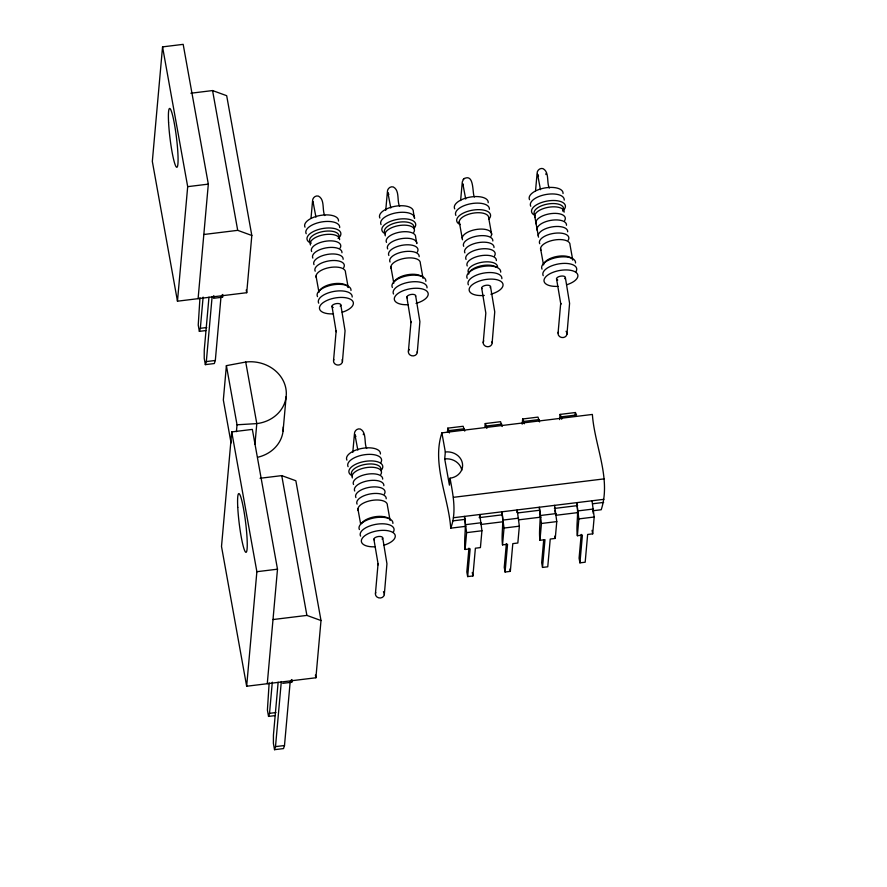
<?xml version="1.0" encoding="UTF-8"?>
<svg xmlns="http://www.w3.org/2000/svg" width="887" height="887" viewBox="0 0 887 887"><rect width="100%" height="100%" fill="white"/><g stroke="black" fill="none" stroke-linecap="round" stroke-linejoin="round"><path stroke-width="1.33" d="M465.775 526.324L450.729 528.164C456.872 512.254 452.947 494.392 450.042 478.193A14.935 13.205 5.1 0 0 462.415 463.291A14.935 13.205 5.1 0 0 445.329 451.993L441.892 432.867L592.372 414.44C594.567 445.629 611.476 478.559 601.22 509.737L593.004 510.746M198.1 298.664L208.323 184.13L183.177 44.35L162.554 46.878L152.331 161.401L177.467 301.192L246.719 292.71L251.819 235.476L226.684 95.696L212.57 90.563L190.882 93.224M177.467 301.192L187.689 186.658L162.554 46.878M199.963 297.777L198.233 325.074L199.364 331.361L205.784 330.574M199.364 331.361L200.34 328.301L203.123 297.101M208.977 297.145L204.254 350.043L204.221 358.348L205.352 364.635L214.332 363.537L215.319 360.477L221.007 296.724M205.352 364.635L206.327 361.574L212.137 296.469M213.811 295.559L213.567 298.298L222.548 297.2L222.792 294.462M254.957 444.21L256.798 423.609A35.092 31.045 5.1 0 0 285.88 388.584A35.092 31.045 5.1 0 0 245.721 362.04L226.396 365.644L223.336 399.982L231.063 443.001M267.275 683.711L277.498 569.188L252.351 429.397L231.729 431.925L221.506 546.459L246.653 686.239L315.894 677.768L321.005 620.534L295.859 480.754L281.744 475.62L260.057 478.27M236.419 431.659L237.029 424.784L226.396 365.644M246.653 686.239L256.875 571.705L231.729 431.925M283.075 431.038L286.135 396.7M269.149 682.835L267.408 710.121L268.539 716.408L274.959 715.621M311.015 218.18L312.557 200.961C312.412 197.934 315.439 195.207 318.433 196.105C325.119 199.586 321.914 209.953 324.764 215.541M268.539 716.408L269.526 713.348L272.309 682.158M278.152 682.203L273.429 735.09L273.396 743.395L274.526 749.681L283.518 748.584L284.494 745.523L290.182 681.781M274.526 749.681L275.502 746.621L281.312 681.526M282.742 683.345L291.723 682.247L291.967 679.52M333.545 360.51L336.162 330.884L336.173 331.749L331.993 306.248M342.426 361.708L345.054 330.84L340.841 305.061M352.793 452.437L354.445 433.887C354.301 430.86 357.328 428.144 360.333 429.031C367.007 432.523 363.803 442.879 366.653 448.467M385.745 210.341L387.397 191.792C387.253 188.776 390.28 186.048 393.285 186.946C399.959 190.428 396.755 200.795 399.605 206.372M375.445 593.436L378.062 563.81L373.882 539.174M384.315 594.634L386.943 563.766L382.729 537.988M408.397 351.352L411.014 321.726L411.014 322.591L406.834 297.09M417.267 352.538L419.895 321.682L415.681 295.892M460.619 200.573L462.282 182.001L463.48 179.252M450.042 478.193L449.421 485.134L444.709 458.934L445.329 451.993M447.458 432.036L447.813 428.144L463.136 426.27L464.744 431.093M483.204 342.792L485.821 313.067L481.696 288.142M465.098 549.463L466.606 532.643L464.433 516.4C466.684 527.322 463.646 538.531 465.098 549.463L470.143 548.853L467.66 576.594L472.904 575.962L475.388 548.21L480.421 547.589L481.929 530.759L479.745 514.515L479.534 516.988M468.946 548.155L466.828 571.938L467.66 576.594M492.152 342.77L494.746 311.858L490.511 286.512M484.89 427.456L485.233 423.565L500.556 421.691L502.164 426.503M502.519 544.884L504.027 528.053L501.854 511.81C504.104 522.742 501.066 533.952 502.519 544.884L507.564 544.274L505.08 572.015L510.335 571.372L512.808 543.631L517.842 543.01L519.35 526.179L517.176 509.936L516.955 512.409M535.548 190.694L537.09 173.464C536.945 170.448 539.972 167.721 542.966 168.619C549.652 172.1 546.447 182.467 549.297 188.055M506.366 543.565L504.248 567.358L505.08 572.015M522.188 424.163L522.654 418.986L537.977 417.112L539.584 421.924M558.078 333.024L560.695 303.398L556.526 278.762M539.95 540.305L541.447 523.474L539.274 507.231C541.525 518.163 538.487 529.373 539.95 540.305L544.984 539.684L542.511 567.436L547.756 566.793L550.228 539.052L555.262 538.431L556.77 521.6L554.597 505.357M543.676 540.305L541.669 562.768L542.511 567.436M566.959 334.211L569.587 303.354L565.374 277.576M559.619 419.584L560.074 414.406L575.397 412.533L576.583 414.994L561.271 416.868L560.074 414.406M575.164 415.116L575.397 412.533M577.37 535.726L578.867 518.895L576.694 502.652C578.956 513.584 575.907 524.782 577.37 535.726L582.404 535.105L579.932 562.857L585.176 562.214L587.649 534.462L592.693 533.852L594.19 517.021L592.017 500.778M581.218 534.406L579.089 558.189L579.932 562.857M363.393 433.898L363.315 434.674M545.904 174.551L546.037 173.486M441.892 432.867C431.625 464.045 448.534 496.975 450.729 528.164M464.112 178.653C474.589 173.209 472.15 193.643 474.379 196.992M463.28 179.44L464.333 178.442M187.689 186.658L208.323 184.13M203.822 234.501L237.705 230.343L251.819 235.476M200.34 328.301L206.76 327.514M206.327 361.574L215.319 360.477M447.813 428.144L448.999 430.616L464.322 428.743M485.233 423.565L486.42 426.037L501.743 424.152M522.654 418.986L523.84 421.447L539.163 419.573M453.479 497.319L603.969 478.902M453.423 517.742L603.903 499.326M453.146 520.835L465.453 519.327M479.135 517.653L502.397 514.804M517.443 512.963L539.329 510.291M554.386 508.439L577.637 505.601M592.682 503.761L603.626 502.419M465.908 524.627L481.231 522.742M503.328 520.037L518.651 518.163M540.748 515.458L556.071 513.584M578.169 510.879L593.492 509.005M480.832 524.472L502.718 521.8M519.128 519.793L541.026 517.11M556.071 515.269L577.958 512.586M466.606 532.643L481.929 530.759M504.027 528.053L519.35 526.179M541.447 523.474L556.77 521.6M578.867 518.895L594.19 517.021M256.875 571.705L277.498 569.188M272.996 619.547L306.891 615.401L321.005 620.534M269.526 713.348L275.946 712.56M275.502 746.621L284.494 745.523M237.029 424.784L256.798 423.609L245.721 362.04M538.553 176.114L537.555 174.24L540.482 189.674M463.269 184.74L462.848 183.853L465.708 199.054M388.861 194.43L387.874 192.568L390.79 208.001M355.909 436.526L354.922 434.652L357.838 450.086M313.421 202.768L313.022 201.726L315.949 217.16M572.747 260.035L570.031 244.923A14.935 6.774 -10.2 0 0 553.987 240.078A14.935 6.774 -10.2 0 0 540.904 250.267M592.061 530.348L592.693 533.852M534.673 215.774L538.198 235.432M540.56 248.526L543.509 264.903A14.935 6.774 -10.2 0 1 556.925 256.454A14.935 6.774 -10.2 0 1 572.625 259.558M561.271 416.868L561.693 419.218M554.818 510.302L555.262 512.775M554.852 536.103L555.262 538.431M491.653 234.434L488.704 218.058A14.935 6.774 -10.2 0 0 472.66 213.224A14.935 6.774 -10.2 0 0 459.577 223.402M523.84 421.447L524.261 423.798M459.233 221.661L462.182 238.038M486.42 426.037L486.841 428.388M509.914 569.044L510.335 571.372M423.055 278.363L420.338 263.251A14.935 6.774 -10.2 0 0 404.295 258.405A14.935 6.774 -10.2 0 0 391.211 268.584M448.999 430.616L449.421 432.967M472.283 572.459L472.904 575.962M390.868 266.854L393.817 283.23M348.214 287.521L345.498 272.409A14.935 6.774 -10.2 0 0 329.454 267.575A14.935 6.774 -10.2 0 0 316.371 277.753M390.103 520.447L387.386 505.335A14.935 6.774 -10.2 0 0 371.343 500.501A14.935 6.774 -10.2 0 0 358.259 510.679M316.027 276.012L318.976 292.388M357.916 508.938L360.643 524.062M212.57 90.563L237.705 230.343M281.744 475.62L306.891 615.401M246.231 289.994L246.719 292.71M315.406 675.051L315.894 677.768M222.127 294.839L222.548 297.2M291.302 679.885L291.723 682.247M592.904 509.426L593.259 513.44M283.252 426.98A35.092 31.045 5.1 0 1 258.206 457.138M388.861 255.489A14.935 6.774 -10.2 0 1 403.862 245.012A14.935 6.774 -10.2 0 1 417.322 252.008M390.036 262.042A14.935 6.774 -10.2 0 1 403.119 251.853A14.935 6.774 -10.2 0 1 419.163 256.698M387.674 248.937A14.935 6.774 -10.2 0 1 400.758 238.758A14.935 6.774 -10.2 0 1 416.801 243.592L415.626 237.04A14.935 6.774 -10.2 0 0 399.582 232.206A14.935 6.774 -10.2 0 0 386.499 242.384M385.324 235.831A14.935 6.774 -10.2 0 1 400.336 225.365A14.935 6.774 -10.2 0 1 413.785 232.35M384.736 232.56A14.935 6.774 -10.2 0 1 397.82 222.382A14.935 6.774 -10.2 0 1 413.863 227.216M385.335 233.78A17.175 7.783 -10.2 0 1 386.588 223.302A17.175 7.783 -10.2 0 1 408.674 219.255A17.175 7.783 -10.2 0 1 413.83 228.547M381.044 224.577A17.175 7.783 -10.2 0 1 396.09 212.869A17.175 7.783 -10.2 0 1 414.539 218.435L413.353 211.882A17.175 7.783 -10.2 0 0 394.915 206.316A17.175 7.783 -10.2 0 0 379.869 218.025M408.342 304.673A17.175 7.783 -10.2 0 1 396.744 294.473A17.175 7.783 -10.2 0 1 424.696 289.772A17.175 7.783 -10.2 0 1 416.025 303.376M392.353 287.455A17.175 7.783 -10.2 0 1 407.399 275.746A17.175 7.783 -10.2 0 1 425.849 281.312M393.529 294.007A17.175 7.783 -10.2 0 1 408.574 282.299A17.175 7.783 -10.2 0 1 427.024 287.865M394.482 281.367A14.935 6.774 -10.2 0 1 407.244 274.782A14.935 6.774 -10.2 0 1 421.613 276.4M417.267 351.507A4.479 3.958 5.1 0 1 411.679 355.754A4.479 3.958 5.1 0 1 409.273 349.467M407.388 298.043A4.479 2.029 -10.2 0 1 410.748 294.517A4.479 2.029 -10.2 0 1 415.515 296.446M355.909 497.574A14.935 6.774 -10.2 0 1 370.921 487.107A14.935 6.774 -10.2 0 1 384.37 494.092M357.084 504.126A14.935 6.774 -10.2 0 1 370.167 493.948A14.935 6.774 -10.2 0 1 386.211 498.782M354.722 491.021A14.935 6.774 -10.2 0 1 367.806 480.843A14.935 6.774 -10.2 0 1 383.849 485.688M353.547 484.479A14.935 6.774 -10.2 0 1 366.63 474.301A14.935 6.774 -10.2 0 1 382.674 479.135M352.372 477.927A14.935 6.774 -10.2 0 1 367.384 467.449A14.935 6.774 -10.2 0 1 380.833 474.445M351.784 474.656A14.935 6.774 -10.2 0 1 364.867 464.466A14.935 6.774 -10.2 0 1 380.911 469.312M352.383 475.864A17.175 7.783 -10.2 0 1 353.636 465.398A17.175 7.783 -10.2 0 1 375.722 461.34A17.175 7.783 -10.2 0 1 380.878 470.642M348.092 466.662A17.175 7.783 -10.2 0 1 365.355 454.621A17.175 7.783 -10.2 0 1 380.822 462.659M346.917 460.12A17.175 7.783 -10.2 0 1 361.963 448.412A17.175 7.783 -10.2 0 1 380.412 453.978M375.389 546.758A17.175 7.783 -10.2 0 1 363.603 536.735A17.175 7.783 -10.2 0 1 391.278 531.657A17.175 7.783 -10.2 0 1 384.138 545.161M359.401 529.55A17.175 7.783 -10.2 0 1 374.447 517.842A17.175 7.783 -10.2 0 1 392.897 523.408M360.577 536.103A17.175 7.783 -10.2 0 1 377.84 524.051A17.175 7.783 -10.2 0 1 393.307 532.089M361.53 523.463A14.935 6.774 -10.2 0 1 374.292 516.877A14.935 6.774 -10.2 0 1 388.672 518.485M383.428 591.684A4.479 3.958 5.1 0 1 380.479 597.982A4.479 3.958 5.1 0 1 375.744 592.438M374.447 540.128A4.479 2.029 -10.2 0 1 378.383 536.513A4.479 2.029 -10.2 0 1 382.097 539.096M314.009 264.648A14.935 6.774 -10.2 0 1 327.092 254.469A14.935 6.774 -10.2 0 1 343.136 259.303M315.195 271.2A14.935 6.774 -10.2 0 1 330.197 260.723A14.935 6.774 -10.2 0 1 343.657 267.719M312.834 258.095A14.935 6.774 -10.2 0 1 325.917 247.916A14.935 6.774 -10.2 0 1 341.961 252.762M311.659 251.553A14.935 6.774 -10.2 0 1 326.671 241.076A14.935 6.774 -10.2 0 1 340.12 248.061M310.483 245A14.935 6.774 -10.2 0 1 323.555 234.822A14.935 6.774 -10.2 0 1 339.599 239.656M311.215 243.215A14.935 6.774 -10.2 0 1 322.968 231.54A14.935 6.774 -10.2 0 1 338.346 238.237M310.494 242.938A17.175 7.783 -10.2 0 1 312.091 232.25A17.175 7.783 -10.2 0 1 334.61 228.58A17.175 7.783 -10.2 0 1 338.246 238.415M306.203 233.736A17.175 7.783 -10.2 0 1 321.238 222.027A17.175 7.783 -10.2 0 1 339.688 227.593M305.017 227.183A17.175 7.783 -10.2 0 1 320.063 215.486A17.175 7.783 -10.2 0 1 338.512 221.04M333.501 313.832A17.175 7.783 -10.2 0 1 321.715 303.809A17.175 7.783 -10.2 0 1 349.389 298.731A17.175 7.783 -10.2 0 1 342.238 312.235M317.513 296.624A17.175 7.783 -10.2 0 1 332.558 284.915A17.175 7.783 -10.2 0 1 350.997 290.481M318.688 303.166A17.175 7.783 -10.2 0 1 333.734 291.468A17.175 7.783 -10.2 0 1 352.183 297.034M319.63 290.537A14.935 6.774 -10.2 0 1 334.321 283.652A14.935 6.774 -10.2 0 1 348.092 287.055M342.116 359.656A4.479 3.958 5.1 0 1 337.991 365.067A4.479 3.958 5.1 0 1 333.845 359.512M333.235 307.534A4.479 2.029 -10.2 0 1 333.068 304.784A4.479 2.029 -10.2 0 1 339.011 303.62A4.479 2.029 -10.2 0 1 340.209 306.17M538.542 237.162A14.935 6.774 -10.2 0 1 551.625 226.983A14.935 6.774 -10.2 0 1 567.669 231.817M539.728 243.714A14.935 6.774 -10.2 0 1 554.73 233.237A14.935 6.774 -10.2 0 1 568.19 240.233M537.367 230.609A14.935 6.774 -10.2 0 1 550.45 220.431A14.935 6.774 -10.2 0 1 566.494 225.276M536.192 224.056A14.935 6.774 -10.2 0 1 551.204 213.59A14.935 6.774 -10.2 0 1 564.653 220.575M535.016 217.515A14.935 6.774 -10.2 0 1 548.088 207.336A14.935 6.774 -10.2 0 1 564.132 212.17M534.417 214.233A14.935 6.774 -10.2 0 1 549.43 203.766A14.935 6.774 -10.2 0 1 562.879 210.751M535.027 215.452A17.175 7.783 -10.2 0 1 536.624 204.764A17.175 7.783 -10.2 0 1 559.143 201.094A17.175 7.783 -10.2 0 1 562.779 210.929M530.736 206.25A17.175 7.783 -10.2 0 1 545.771 194.541A17.175 7.783 -10.2 0 1 564.221 200.107M529.55 199.697A17.175 7.783 -10.2 0 1 544.596 188A17.175 7.783 -10.2 0 1 563.045 193.554M558.034 286.346A17.175 7.783 -10.2 0 1 546.248 276.323A17.175 7.783 -10.2 0 1 573.922 271.245A17.175 7.783 -10.2 0 1 566.771 284.738M542.046 269.138A17.175 7.783 -10.2 0 1 557.091 257.43A17.175 7.783 -10.2 0 1 575.53 262.995M543.221 275.68A17.175 7.783 -10.2 0 1 560.484 263.639A17.175 7.783 -10.2 0 1 575.951 271.677M566.072 331.272A4.479 3.958 5.1 0 1 563.112 337.559A4.479 3.958 5.1 0 1 558.378 332.026M557.768 280.048A4.479 2.029 -10.2 0 1 557.601 277.298A4.479 2.029 -10.2 0 1 563.544 276.134A4.479 2.029 -10.2 0 1 564.742 278.684M464.877 252.873A14.935 6.774 -10.2 0 1 477.96 242.694A14.935 6.774 -10.2 0 1 494.004 247.528M463.701 246.32A14.935 6.774 -10.2 0 1 476.785 236.142A14.935 6.774 -10.2 0 1 492.828 240.987M466.052 259.425A14.935 6.774 -10.2 0 1 481.064 248.948A14.935 6.774 -10.2 0 1 494.525 255.944M467.238 265.978A14.935 6.774 -10.2 0 1 480.322 255.8A14.935 6.774 -10.2 0 1 496.365 260.634M468.414 272.531A14.935 6.774 -10.2 0 1 481.497 262.341A14.935 6.774 -10.2 0 1 497.54 267.187M468.658 274.072A14.935 6.774 -10.2 0 1 480.177 266.033A14.935 6.774 -10.2 0 1 496.465 267.231M467.194 278.296A17.175 7.783 -10.2 0 1 482.24 266.588A17.175 7.783 -10.2 0 1 500.689 272.154M468.38 284.849A17.175 7.783 -10.2 0 1 483.415 273.141A17.175 7.783 -10.2 0 1 501.865 278.706M484.291 295.426A17.175 7.783 -10.2 0 1 471.219 285.658A17.175 7.783 -10.2 0 1 499.314 280.514A17.175 7.783 -10.2 0 1 490.866 294.218M460.187 224.611A17.175 7.783 -10.2 0 1 461.428 214.144A17.175 7.783 -10.2 0 1 483.526 210.086A17.175 7.783 -10.2 0 1 488.67 219.388M455.885 215.419A17.175 7.783 -10.2 0 1 470.93 203.711A17.175 7.783 -10.2 0 1 489.38 209.277M462.526 239.778A14.935 6.774 -10.2 0 1 477.539 229.301A14.935 6.774 -10.2 0 1 490.988 236.286M454.709 208.866A17.175 7.783 -10.2 0 1 469.755 197.158A17.175 7.783 -10.2 0 1 488.205 202.724M491.975 341.75A4.479 3.958 5.1 0 1 487.196 346.717A4.479 3.958 5.1 0 1 483.748 340.808M481.951 288.63A4.479 2.029 -10.2 0 1 486.276 285.248A4.479 2.029 -10.2 0 1 490.123 287.621M444.709 458.934A14.935 13.205 5.1 0 1 461.805 470.221M560.706 304.263L560.684 303.398L560.706 304.263M378.073 564.686L378.039 563.81L378.073 564.686M168.574 122.328A29.57 3.238 83 0 0 176.657 167.255A29.57 3.238 83 0 0 174.462 124.191A29.57 3.238 83 0 0 168.574 122.328M237.76 507.375A29.57 3.238 83 0 0 245.843 552.302A29.57 3.238 83 0 0 243.637 509.238A29.57 3.238 83 0 0 237.76 507.375"/></g></svg>
